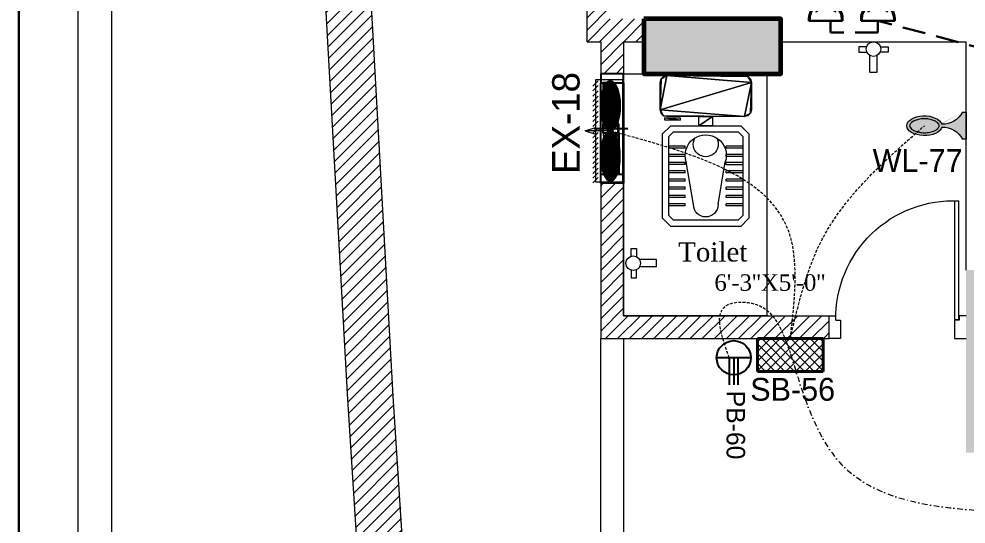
# Model space of a CAD drawing. Header units: inches. Extents: x 109699 to 44449955, y -10987 to 15824140.
# Drawn here: x 190738.4 to 190945.8, y -3609.3 to -3498.7 of the extents above; entities that cross this region are included whole.
import ezdxf

# ---------------------------------------------------------------- set-up
doc = ezdxf.new("R2010")
doc.units = ezdxf.units.IN
doc.header["$LTSCALE"] = 5
doc.header["$MEASUREMENT"] = 0
doc.linetypes.add('DASHDOT', pattern=[1, 0.5, -0.25, 0, -0.25])
doc.linetypes.add('DASHED2', pattern=[0.375, 0.25, -0.125])
doc.layers.get('0').update_dxf_attribs({"color": 123})
for name, color, linetype, lineweight in [('@NORMAL', 7, 'Continuous', 5), ('AC In', 244, 'DASHED2', 30), ('cloumn', 253, 'Continuous', 60), ('collum', 8, 'Continuous', 70), ('E-Con-Point', 5, 'DASHED2', 13), ('E-EX-Exhaust-Fan', 190, 'Continuous', 13), ('E-PB-Socket-5A', 203, 'Continuous', 13), ('E-RS', 12, 'Continuous', 30), ('E-SB-Switch-Board', 106, 'Continuous', 18), ('E-WL-Wall-Light', 232, 'Continuous', 15), ('fixture', 255, 'Continuous', 0), ('ha', 252, 'Continuous', 5), ('HATCH2', 253, 'Continuous', 15), ('Low height wall', 7, 'Continuous', 9), ('SB', 1, 'DASHDOT', 20), ('WALL-1', 8, 'Continuous', 9)]:
    doc.layers.add(name, color=color, linetype=linetype, lineweight=lineweight)
for name, color, linetype in [('illustr-FURNITURE', 34, 'Continuous'), ('T', 8, 'Continuous'), ('WID', 8, 'Continuous')]:
    doc.layers.add(name, color=color, linetype=linetype)
doc.styles.get("Standard").update_dxf_attribs({"font": 'times.ttf'})
pattern_1 = [(44.99999999999996, (139084.0799843164, 2531389.256548782), (-1.325825214724776, 1.325825214724777), [])]

# ---------------------------------------------------------------- blocks, each defined once
blk = doc.blocks.new('zxczxczxcz')
at = {"layer": '@NORMAL'}
for points in [[(177327.5446916085, -15450.10043627545), (175295.1813820154, -15450.10043627545), (175295.1813820154, -14276.83252409846), (177327.5446916085, -14276.83252409846)], [(177319.9075666944, -15442.46331136129), (175302.8185069296, -15442.46331136129), (175302.8185069296, -14284.46964901264), (177319.9075666944, -14284.46964901264)]]:
    blk.add_lwpolyline(points, close=True, dxfattribs=at)
at = {"layer": 'WALL-1', "lineweight": 30}
blk.add_lwpolyline([(177340.9096602083, -15463.46540487523), (175281.8164134157, -15463.46540487523), (175281.8164134157, -14263.46755549865), (177340.9096602083, -14263.46755549865)], close=True, dxfattribs=at)
blk = doc.blocks.new('bgtrfv')
at = {"layer": 'fixture'}
for p, q in [((21441.97229669015, -26164.40491112152), (21441.97229669015, -26138.40491112152)), ((21442.86003956014, -26164.40491112152), (21442.86003956014, -26138.40491112152)), ((21440.36849646348, -26163.54399991067), (21441.86849646348, -26163.54399991067)), ((21441.86849646348, -26163.54399991067), (21441.86849646348, -26164.54399991067)), ((21470.37322828309, -26163.54399991058), (21468.86849646354, -26163.54399991058)), ((21468.86849646354, -26164.54399991055), (21468.86849646354, -26163.54399991058)), ((21441.86849646348, -26164.54399991067), (21442.86849646348, -26164.54399991067)), ((21442.86003956014, -26164.40491112152), (21441.97229669015, -26164.40491112152)), ((21442.86849646348, -26164.54399991067), (21442.86849646348, -26168.54399991067)), ((21467.86849646354, -26164.54399991055), (21467.86849646354, -26168.54399991055)), ((21468.86849646354, -26164.54399991055), (21467.86849646354, -26164.54399991055)), ((21442.86849646348, -26168.54399991067), (21440.36849646348, -26168.54399991058)), ((21467.86849646354, -26168.54399991055), (21470.36849646351, -26168.54399991055))]:
    blk.add_line(p, q, dxfattribs=at)
blk.add_arc((21443.20467689397, -26164.04399991055), 25.66868977762097, 358.8838658305763, 92.75188722137418, dxfattribs=at)
blk = doc.blocks.new('coloumn-01')
at = {"layer": 'ha'}
h = blk.add_hatch(dxfattribs=at)
h.set_pattern_fill('AR-CONC', color=256, scale=0.5)
h.set_pattern_definition([(49.99999999999999, (0, 0), (3.586300913003767, -0.3137606749129755), [0.375, -4.125]), (355, (0, 0), (-0.693756668065, 3.760960668500059), [0.3, -3.3]), (100.45144446, (0.298858405, -0.02614672), (2.89254423363556, 3.447199954843147), [0.3187009599999999, -3.505710559999999]), (46.18420000000001, (0, 1), (5.336206653357862, -0.8275964039653827), [0.5625, -6.1875]), (96.63563549, (0.444683725, 0.931033465), (4.673309728371142, 4.870593003872752), [0.47805171, -5.258568799999999]), (351.1841639899999, (0, 1), (4.673309725273866, 4.870593001349951), [0.45, -4.950000005]), (21, (0.5, 0.75), (2.984535260592308, -2.013094453326694), [0.375, -4.125]), (326.0000000000001, (0.5, 0.75), (1.216576659607909, 3.625750225234265), [0.3, -3.3]), (71.45144474, (0.74871127, 0.58224213), (4.201111883649856, 1.612655764031769), [0.31870095, -3.50571056]), (37.50000000000001, (0, 0), (0.06079927658645334, 1.664469269156557), [0, -3.26, 0, -3.35, 0, -3.3125]), (7.499999999999999, (0, 0), (1.315347687210743, 1.972058559411801), [0, -1.91, 0, -3.185, 0, -1.2625]), (327.5, (-1.115, 0), (2.669112180862045, -0.1127743586718988), [0, -1.25, 0, -3.9, 0, -5.175]), (317.5, (-1.615, 0), (2.915930846711931, 0.5005249116615886), [0, -1.625, 0, -2.59, 0, -3.675])])
h.paths.add_polyline_path([(32128.44739975178, -2546319.049243456), (32092.44739975178, -2546319.049243456), (32092.44739975178, -2546331.049243456), (32128.44739975178, -2546331.049243456)])
h.paths.add_polyline_path([(32128.44739975189, -2546617.132962178), (32098.44739975189, -2546617.132962178), (32098.44739975189, -2546629.132962178), (32128.44739975189, -2546629.132962178)])
h.paths.add_polyline_path([(31978.51966727065, -2546605.132962178), (31966.51966727065, -2546605.132962178), (31966.51966727065, -2546635.132962178), (31978.51966727065, -2546635.132962178)])
h.paths.add_polyline_path([(31821.20333333506, -2546605.132962178), (31809.20333333506, -2546605.132962178), (31809.20333333506, -2546635.132962178), (31821.20333333506, -2546635.132962178)])
h.paths.add_polyline_path([(31689.20328743063, -2546611.133238418), (31677.20328743063, -2546611.133238418), (31677.20328743063, -2546635.133238418), (31689.20328743063, -2546635.133238418)])
h.paths.add_polyline_path([(31417.20347832461, -2546611.132962178), (31405.20347832461, -2546611.132962178), (31405.20347832461, -2546635.132962178), (31417.20347832461, -2546635.132962178)])
h.paths.add_polyline_path([(31435.20347912709, -2546415.348983645), (31405.20347912709, -2546415.348983645), (31405.20347912709, -2546427.348983645), (31435.20347912709, -2546427.348983645)])
h.paths.add_polyline_path([(31633.74647668525, -2546415.348983645), (31603.74647668525, -2546415.348983645), (31603.74647668525, -2546427.348983645), (31633.74647668525, -2546427.348983645)])
h.paths.add_polyline_path([(31821.20245073218, -2546319.049243455), (31809.20245073218, -2546319.049243455), (31809.20245073218, -2546349.049243455), (31821.20245073218, -2546349.049243455)])
h.paths.add_polyline_path([(31996.51966727068, -2546319.049243455), (31966.51966727068, -2546319.049243455), (31966.51966727068, -2546331.049243455), (31996.51966727068, -2546331.049243455)])
h.paths.add_polyline_path([(31581.74648750067, -2546291.049243452), (31541.74648750067, -2546291.049243452), (31541.74648750067, -2546301.049243452), (31581.74648750067, -2546301.049243452)])
h.paths.add_polyline_path([(31485.74647668505, -2546261.049243452), (31475.74647668505, -2546261.049243452), (31475.74647668505, -2546301.049243452), (31485.74647668505, -2546301.049243452)])
h.paths.add_polyline_path([(31581.74648750064, -2546206.049278549), (31521.74648750064, -2546206.049278549), (31521.74648750064, -2546216.049243455), (31581.74648750064, -2546216.049243455)])
h.paths.add_polyline_path([(31435.20347595899, -2546206.049243455), (31405.20347595899, -2546206.049243455), (31405.20347595899, -2546218.049243455), (31435.20347595899, -2546218.049243455)])
h.paths.add_polyline_path([(31435.20347912709, -2546094.049243455), (31405.20347912709, -2546094.049243455), (31405.20347912709, -2546106.049243455), (31435.20347912709, -2546106.049243455)])
h.paths.add_polyline_path([(31583.74647668522, -2546094.049243455), (31547.74647668522, -2546094.049243455), (31547.74647668522, -2546106.049243455), (31583.74647668522, -2546106.049243455)])
h.paths.add_polyline_path([(31775.41359277777, -2546094.049243455), (31763.41359277777, -2546094.049243455), (31763.41359277777, -2546124.049243455), (31775.41359277777, -2546124.049243455)])
h.paths.add_polyline_path([(32059.80123907101, -2546094.049243455), (32047.80123907101, -2546094.049243455), (32047.80123907101, -2546124.049243455), (32059.80123907101, -2546124.049243455)])
h.paths.add_polyline_path([(32058.06771510976, -2545913.633020405), (32028.06771510976, -2545913.633020405), (32028.06771510976, -2545925.633020405), (32058.06771510976, -2545925.633020405)])
h.paths.add_polyline_path([(32048.06771510973, -2545722.712815279), (32036.06771510973, -2545722.712815279), (32036.06771510973, -2545746.712815279), (32048.06771510973, -2545746.712815279)])
h.paths.add_polyline_path([(31799.41359277774, -2545913.633020405), (31763.41359277774, -2545913.633020405), (31763.41359277774, -2545925.633020405), (31799.41359277774, -2545925.633020405)])
h.paths.add_polyline_path([(31591.53986684192, -2545945.049243456), (31561.31223659915, -2545945.049243456), (31561.31223659915, -2545957.049243456), (31591.53986684192, -2545957.049243456)])
h.paths.add_polyline_path([(31435.20347912709, -2545945.049243456), (31405.20347912709, -2545945.049243456), (31405.20347912709, -2545957.049243456), (31435.20347912709, -2545957.049243456)])
h.paths.add_polyline_path([(31429.2035252499, -2545715.383477275), (31405.2035252499, -2545715.383477275), (31405.2035252499, -2545727.383477275), (31429.2035252499, -2545727.383477275)])
h.paths.add_polyline_path([(31605.53986684192, -2545715.383237123), (31581.53986684192, -2545715.383237123), (31581.53986684192, -2545727.383237123), (31605.53986684192, -2545727.383237123)])
h.paths.add_polyline_path([(31775.41359277774, -2545711.610186095), (31763.41359277774, -2545711.610186095), (31763.41359277774, -2545735.610186095), (31775.41359277774, -2545735.610186095)])
at = {"layer": 'cloumn', "elevation": -16.69677119971932}
blk.add_lwpolyline([(31405.20347595899, -2546206.049243455), (31405.20347595899, -2546218.049243455), (31435.20347595899, -2546218.049243455), (31435.20347595899, -2546206.049243455)], close=True, dxfattribs=at)
blk = doc.blocks.new('A$C784A0730')
for p, q in [((1.800002561543806, 22.05000301974519), (2.56154453381896e-06, 20.25000301974592)), ((17.10000256153944, 22.05000301974519), (1.800002561543806, 22.05000301974519)), ((17.10000256153944, 22.05000301974519), (18.90000256153871, 20.25000301974592)), ((2.56154453381896e-06, 20.25000301974592), (2.56154453381896e-06, 1.800003019752467)), ((2.359190870749444, 20.70000301974483), (1.350002561543079, 19.6908147105421)), ((1.350002561543079, 19.6908147105421), (1.350002561543079, 2.359191328956285)), ((16.5408142523338, 20.70000301974483), (2.359190870749444, 20.70000301974483)), ((16.5408142523338, 20.70000301974483), (17.55000256154017, 19.6908147105421)), ((17.55000256153653, 2.359191328956285), (17.55000256154017, 19.6908147105421)), ((18.90000256153871, 1.800003019752467), (18.90000256153871, 20.25000301974592)), ((4.950002561541623, 17.52894649785026), (1.350002561543079, 17.52894649785026)), ((4.950002561541623, 17.07894649785135), (1.350002561543079, 17.07894649785135)), ((4.950002561541623, 17.52894649785026), (4.950002561541623, 17.07894649785135)), ((6.750002561540896, 17.28719900199189), (5.193245804788603, 7.946658461456309)), ((12.15000256153871, 17.28719900199189), (13.70675931829828, 7.946658461456309)), ((13.95000256153799, 17.54101505091398), (13.95000256154162, 17.09101505091326)), ((17.55000256153653, 17.54101505091398), (13.95000256153799, 17.54101505091398)), ((17.55000256153653, 17.09101505091326), (13.95000256153799, 17.09101505091326)), ((4.950002561541623, 15.72894649785098), (1.350002561543079, 15.72894649785098)), ((4.950002561541623, 15.27894649785208), (1.350002561543079, 15.27894649785208)), ((4.950002561541623, 15.72894649785098), (4.950002561541623, 15.27894649785208)), ((13.95000256154162, 15.74101505091471), (13.95000256154162, 15.29101505091398)), ((17.55000256153653, 15.74101505091471), (13.95000256153799, 15.74101505091471)), ((17.55000256153653, 15.29101505091398), (13.95000256153799, 15.29101505091398)), ((4.950002561541623, 13.92894649785171), (1.350002561543079, 13.92894649785171)), ((4.950002561541623, 13.4789464978528), (1.350002561543079, 13.4789464978528)), ((4.950002561541623, 13.92894649785171), (4.950002561541623, 13.4789464978528)), ((13.95000256154162, 13.94101505091544), (13.95000256154162, 13.49101505091471)), ((17.55000256153653, 13.94101505091544), (13.95000256153799, 13.94101505091544)), ((17.55000256153653, 13.49101505091471), (13.95000256153799, 13.49101505091471)), ((4.950002561541623, 12.12894649785244), (1.350002561543079, 12.12894649785244)), ((4.950002561541623, 11.67894649785353), (1.350002561543079, 11.67894649785353)), ((4.950002561541623, 12.12894649785244), (4.950002561541623, 11.67894649785353)), ((13.95000256153799, 12.14101505091617), (13.95000256153799, 11.69101505091544)), ((17.55000256153653, 12.14101505091617), (13.95000256153799, 12.14101505091617)), ((17.55000256153653, 11.69101505091544), (13.95000256153799, 11.69101505091544)), ((4.950002561541623, 10.32894649785317), (1.350002561543079, 10.32894649785317)), ((4.950002561541623, 9.878946497854258), (1.350002561543079, 9.878946497854258)), ((4.950002561541623, 8.528946497853894), (1.350002561543079, 8.528946497853894)), ((4.950002561541623, 10.32894649785317), (4.950002561541623, 9.878946497854258)), ((4.950002561541623, 8.528946497853894), (4.950002561541623, 8.078946497854986)), ((13.95000256153799, 10.34101505091689), (13.95000256154162, 9.891015050916167)), ((17.55000256153653, 10.34101505091689), (13.95000256153799, 10.34101505091689)), ((17.55000256153653, 9.891015050916167), (13.95000256153799, 9.891015050916167)), ((13.95000256154162, 8.541015050917622), (13.95000256154162, 8.091015050916894)), ((17.55000256153653, 8.541015050917622), (13.95000256153799, 8.541015050917622)), ((4.950002561541623, 8.078946497854986), (1.350002561543079, 8.078946497854986)), ((4.950002561541623, 6.728946497854622), (1.350002561543079, 6.728946497854622)), ((4.950002561541623, 6.278946497855713), (1.350002561543079, 6.278946497855713)), ((4.950002561541623, 6.728946497854622), (4.950002561541623, 6.278946497855713)), ((17.55000256153653, 8.091015050916894), (13.95000256153799, 8.091015050916894)), ((13.95000256153799, 6.74101505091835), (13.95000256153799, 6.291015050917622)), ((17.55000256153653, 6.74101505091835), (13.95000256153799, 6.74101505091835)), ((17.55000256153653, 6.291015050917622), (13.95000256153799, 6.291015050917622)), ((4.950002561541623, 4.92894649785535), (1.350002561543079, 4.92894649785535)), ((4.950002561541623, 4.478946497856441), (1.350002561543079, 4.478946497856441)), ((4.950002561541623, 4.92894649785535), (4.950002561541623, 4.478946497856441)), ((13.95000256153799, 4.941015050919077), (13.95000256153799, 4.49101505091835)), ((17.55000256153653, 4.941015050919077), (13.95000256153799, 4.941015050919077)), ((17.55000256153653, 4.49101505091835), (13.95000256153799, 4.49101505091835)), ((1.350002561543079, 2.359191328956285), (2.359190870749444, 1.350003019751739)), ((17.55000256153653, 2.359191328956285), (16.54081425233744, 1.350003019753558)), ((2.56154453381896e-06, 1.800003019752467), (1.800002561543806, 3.019753194166697e-06)), ((1.800002561543806, 3.019753194166697e-06), (17.10000256153944, 3.019753194166697e-06)), ((2.359190870749444, 1.350003019751739), (16.54081425233744, 1.350003019753558)), ((18.90000256153871, 1.800003019752467), (17.10000256153944, 3.019753194166697e-06))]:
    blk.add_line(p, q)
for centre, radius, start, end in [((9.450002561541623, 17.28719900199189), 2.699999999998909, 0, 180), ((9.450002561541623, 6.48719900199626), 4.499999999998181, 161.0753555839188, 18.92464441608116), ((9.450002561541623, 4.044713820916286), 2.740335460452963, 329.5958899420174, 210.4041100579826)]:
    blk.add_arc(centre, radius, start, end)
blk = doc.blocks.new('*U8')
at = {"color": 0, "linetype": 'Continuous'}
mesh = blk.add_polyface(dxfattribs=at)
corners = [(20, 2.536165970165733e-16), (18.5, 7.5), (0, 6.000000000000001), (0, 6.000000000000001), (1.5, -1.5), (20, 2.536165970165733e-16), (18.5, 7.5), (0.7500000000000356, 7.299038105676609), (0, 6.000000000000001), (20, 2.536165970165733e-16), (19.79903810567661, 6.749999999999965), (18.5, 7.5), (1.5, -1.5), (19.24999999999996, -1.299038105676609), (20, 2.536165970165733e-16), (0, 6.000000000000001), (0.2009618943233916, -0.7499999999999654), (1.5, -1.5), (0, 6.000000000000001), (0, 0), (0.2009618943233916, -0.7499999999999654), (0.7500000000000356, 7.299038105676609), (0.200961894323392, 6.749999999999966), (0, 6.000000000000001), (18.5, 7.5), (1.5, 7.5), (0.7500000000000356, 7.299038105676609), (19.79903810567661, 6.749999999999965), (19.24999999999996, 7.299038105676608), (18.5, 7.5), (20, 2.536165970165733e-16), (20, 6.000000000000001), (19.79903810567661, 6.749999999999965), (19.24999999999996, -1.299038105676609), (19.79903810567661, -0.7499999999999657), (20, 2.536165970165733e-16), (1.5, -1.5), (18.5, -1.5), (19.24999999999996, -1.299038105676609), (0.2009618943233916, -0.7499999999999654), (0.7500000000000346, -1.299038105676608), (1.5, -1.5)]
mesh.append_faces([[corners[k] for k in face] for face in [(0, 1, 2), (3, 4, 5), (6, 7, 8), (9, 10, 11), (12, 13, 14), (15, 16, 17)]], dxfattribs={"vtx0": -1, "vtx1": -1, "vtx2": -1, "color": 0})
mesh.append_faces([[corners[k] for k in face] for face in [(18, 19, 20), (21, 22, 23), (24, 25, 26), (27, 28, 29), (30, 31, 32), (33, 34, 35), (36, 37, 38), (39, 40, 41)]], dxfattribs={"vtx2": -1, "color": 0})
blk = doc.blocks.new('*U9')
at = {"color": 0, "linetype": 'Continuous'}
mesh = blk.add_polyface(dxfattribs=at)
corners = [(3, 0), (0, 2), (0, 0), (3, 0), (3, 2), (0, 2)]
mesh.append_faces([[corners[k] for k in face] for face in [(0, 1, 2)]], dxfattribs={"vtx0": -1, "color": 0})
mesh.append_faces([[corners[k] for k in face] for face in [(3, 4, 5)]], dxfattribs={"vtx2": -1, "color": 0})
blk = doc.blocks.new('*U10')
at = {"color": 0, "linetype": 'Continuous'}
mesh = blk.add_polyface(dxfattribs=at)
corners = [(0, 0), (0, -0.466662180113417), (3.335380429401766, 0), (0, -0.466662180113417), (3.335380429401766, -0.466662180113417), (3.335380429401766, 0)]
mesh.append_faces([[corners[k] for k in face] for face in [(0, 1, 2)]], dxfattribs={"vtx1": -1, "color": 0})
mesh.append_faces([[corners[k] for k in face] for face in [(3, 4, 5)]], dxfattribs={"vtx2": -1, "color": 0})
blk = doc.blocks.new('dfs')
at = {"layer": 'ha', "linetype": 'Continuous', "rotation": 0.0002395829340505942}
for name, p in [('*U8', (514.4679422931149, 247.8590131717865)), ('*U9', (522.9679569283326, 244.3590487146685)), ('*U10', (530.0723499216256, 246.0581429519407))]:
    blk.add_blockref(name, p, dxfattribs=at)
at = {"layer": 'ha', "rotation": 180}
blk.add_blockref('A$C784A0730', (533.9179594898524, 244.3590580066957), dxfattribs=at)
blk = doc.blocks.new('A$C70CA5988')
for p, q in [((4.360436021186615, 6.404839765760471), (4.360436021186615, 4.634511361987961)), ((5.560436021187343, 6.404839765760471), (4.360436021186615, 6.404839765760471)), ((5.560436021187343, 4.726673974284267), (5.560436021187343, 6.404839765760471)), ((-1.659554982325062e-06, 3.980397466087879), (-1.659554982325062e-06, 2.380397466087516)), ((-1.659554982325062e-06, 3.980397466087879), (3.675837440943724, 3.980397466087879)), ((-1.659554982325062e-06, 2.380397466087516), (3.701273594557279, 2.380397466087516)), ((4.360436021186615, 4.454995860214694e-06), (4.360436021186615, 1.770332858770189)), ((5.560436021187343, 4.454995860214694e-06), (4.360436021186615, 4.454995860214694e-06)), ((5.560436021187343, 1.678170246472064), (5.560436021187343, 4.454995860214694e-06))]:
    blk.add_line(p, q)
blk.add_circle((5.073962737871625, 3.202422110378166), 1.6)
blk = doc.blocks.new('fdsdfsdfs')
at = {"layer": 'WID'}
for p, q in [((7283.115564431377, -24331.808185912), (7288.115564433123, -24331.808185912)), ((7283.115564431318, -24333.80818591142), (7283.115564431377, -24331.808185912)), ((7288.115564433123, -24331.808185912), (7288.115564433123, -24333.80818591142)), ((7288.115564433123, -24333.80818591142), (7283.115564431318, -24333.80818591142)), ((7286.065564432436, -24333.80818591142), (7287.565564433018, -24333.80818591142)), ((7286.065564432436, -24335.80818591095), (7286.065564432436, -24333.80818591142)), ((7287.565564433018, -24333.80818591142), (7287.56556443296, -24335.80818591095)), ((7287.56556443296, -24335.80818591095), (7286.065564432436, -24335.80818591095)), ((7284.165564431598, -24342.80818591246), (7285.665564432122, -24342.80818591246)), ((7284.165564431598, -24344.80818591153), (7284.165564431598, -24342.80818591246)), ((7285.665564432122, -24342.80818591246), (7285.665564432122, -24344.80818591153)), ((7287.56556443296, -24342.80818591246), (7286.065564432436, -24342.80818591246)), ((7286.065564432436, -24342.80818591246), (7286.065564432436, -24344.80818591153)), ((7287.56556443296, -24344.80818591153), (7287.56556443296, -24342.80818591246)), ((7285.665564432122, -24344.80818591153), (7284.165564431598, -24344.80818591153)), ((7286.065564432436, -24344.80818591153), (7287.56556443296, -24344.80818591153)), ((7285.665564432646, -24351.80818591305), (7284.165564432122, -24351.80818591305)), ((7284.165564432122, -24351.80818591305), (7284.165564432122, -24353.80818591258)), ((7285.665564432646, -24353.80818591258), (7285.665564432646, -24351.80818591305)), ((7288.115564433094, -24353.80818591258), (7283.115564431348, -24353.80818591258)), ((7283.115564431493, -24353.80818591258), (7283.115564431348, -24355.808185912)), ((7284.165564432122, -24353.80818591258), (7285.665564432646, -24353.80818591258)), ((7288.115564433094, -24355.808185912), (7288.115564433094, -24353.80818591258)), ((7283.115564431348, -24355.808185912), (7288.115564433094, -24355.808185912))]:
    blk.add_line(p, q, dxfattribs=at)
at = {"layer": 'WID', "color": 251}
for p, q in [((7283.115564431318, -24333.80818591142), (7283.115564431493, -24353.80818591258)), ((7288.115564433094, -24353.80818591258), (7288.115564433123, -24333.80818591142)), ((7286.065564432436, -24335.80818591095), (7286.06556443264, -24342.80818591246)), ((7287.565564432785, -24335.80818591095), (7287.56556443296, -24342.80818591246)), ((7289.565564433658, -24343.808185912), (7282.165564430899, -24343.808185912)), ((7284.165564431452, -24344.8081859115), (7284.165564432122, -24351.80818591305)), ((7285.665564432442, -24344.80818591153), (7285.665564432646, -24351.80818591305))]:
    blk.add_line(p, q, dxfattribs=at)
at = {"layer": 'WID', "color": 5}
for p, q in [((7286.565564432465, -24335.80818591095), (7286.565564433164, -24342.80818591246)), ((7287.065564432873, -24335.80818591095), (7286.565564432465, -24335.80818591095)), ((7287.065564433105, -24342.80818591246), (7287.065564432873, -24335.80818591095)), ((7286.565564433164, -24342.80818591246), (7287.065564433338, -24342.80818591246)), ((7284.665564431627, -24344.80818591153), (7284.665564432355, -24351.80818591305)), ((7285.165564432034, -24344.80818591153), (7284.665564431627, -24344.80818591153)), ((7285.165564432296, -24351.80818591305), (7285.165564432034, -24344.80818591153)), ((7284.665564432355, -24351.80818591305), (7285.165564432529, -24351.80818591305))]:
    blk.add_line(p, q, dxfattribs=at)
blk = doc.blocks.new('E-W-LIGHT')
at = {"linetype": 'ByBlock', "ltscale": 0.5}
h = blk.add_hatch(color=256, dxfattribs=at)
h.dxf.hatch_style = 1
h.set_gradient(color1=(255, 255, 255), color2=(255, 255, 0), name='CYLINDER')
edge = h.paths.add_edge_path()
edge.add_spline(control_points=[(-96.71110423948552, 1.235367220396483), (-96.8976251288622, 1.235367220396483), (-97.08530367817384, 1.204590695443009), (-97.49532330615068, 1.060408411101338), (-97.71769888777162, 0.9452617532663472), (-98.18859363857634, 0.6007580769133996), (-98.4360601757027, 0.3712016227401077), (-98.9274233233457, -0.2076466389563343), (-99.17095937526851, -0.5565722783421756), (-99.79256403547286, -1.649000525487912), (-100.1403411294208, -2.496475964584042), (-100.6655547252501, -4.389078901701514), (-100.8435119435345, -5.433326140728264), (-100.996858843053, -7.577941591604359), (-100.9723680002039, -8.677864733885961), (-100.7253955626443, -10.7881619923927), (-100.5027117058065, -11.79805679996582), (-99.90205506231798, -13.59089832466863), (-99.52349327352754, -14.37265162368595), (-98.79708591162027, -15.46144462183512), (-98.46289770719719, -15.83531695936959), (-97.82402795464219, -16.37320808014224), (-97.52292902289115, -16.53708124557815), (-97.0332651008719, -16.69867335386745), (-96.83300356165012, -16.72444707740215), (-96.42760539585558, -16.70413243760904), (-96.21918910161975, -16.65733367471884), (-95.75858057275782, -16.45705756399432), (-95.50712660475898, -16.30138572900886), (-94.98330090317799, -15.85001415615693), (-94.71221849052682, -15.55449414506236), (-94.18744122004225, -14.82684639582039), (-93.93399672563008, -14.39521060388152), (-93.32240182252819, -13.09860869282319), (-93.0057716383552, -12.13470487732181), (-92.57508722519842, -10.03980369670334), (-92.46055768618565, -8.90959698224412), (-92.45565766659526, -6.646794607945969), (-92.56528275998282, -5.514732191470296), (-92.98715107886524, -3.412587944823316), (-93.29985699109132, -2.443281268231641), (-93.99092435031811, -0.9549615958549695), (-94.34810290115182, -0.3877643056552464), (-95.07582621573985, 0.4836147841888085), (-95.44374809115733, 0.7854262440646148), (-96.01798165069457, 1.105607693885873), (-96.24029005175481, 1.180327462172805), (-96.53763867025813, 1.228459302029147), (-96.62438560181026, 1.235367220396483), (-96.71110423948552, 1.235367220396483)], knot_values=[0, 0, 0, 0, 0.194197829587449, 0.194197829587449, 0.388395659174898, 0.388395659174898, 0.582593488762347, 0.582593488762347, 0.776791318349796, 0.776791318349796, 1.110216687407361, 1.110216687407361, 1.443642056464925, 1.443642056464925, 1.77706742552249, 1.77706742552249, 2.110492794580054, 2.110492794580054, 2.443918163637619, 2.443918163637619, 2.701496175378678, 2.701496175378678, 2.959074187119738, 2.959074187119738, 3.169612053741, 3.169612053741, 3.380149920362263, 3.380149920362263, 3.590687786983526, 3.590687786983526, 3.801225653604789, 3.801225653604789, 4.011763520226051, 4.011763520226051, 4.360140390670959, 4.360140390670959, 4.708517261115867, 4.708517261115867, 5.056894131560775, 5.056894131560775, 5.405271002005684, 5.405271002005684, 5.69307956715584, 5.69307956715584, 5.980888132305996, 5.980888132305996, 6.192897451070847, 6.192897451070847, 6.283185307179586, 6.283185307179586, 6.283185307179586, 6.283185307179586], degree=3, periodic=0)
at = {"layer": 'E-WL-Wall-Light', "linetype": 'ByBlock', "ltscale": 0.5}
h = blk.add_hatch(color=256, dxfattribs=at)
h.dxf.hatch_style = 1
edge = h.paths.add_edge_path()
edge.add_ellipse((-96.71110423948552, -7.740473765769313), major_axis=(0, 10.71660606041263), ratio=0.559300439547623, start_angle=187.7376784571124, end_angle=531.0374031504149)
edge.add_arc((-112.001170541625, -18.46997501720373), 14.35701343791298, -60.53601194170483, 0.5736542653427819, ccw=False)
edge.add_line((-104.9392941575301, -30.97012448799713), (-104.939294157532, -33.06572841662167))
edge.add_line((-104.939294157532, -33.06572841662167), (-88.60969415754215, -33.06572841666017))
edge.add_line((-88.60969415754215, -33.06572841666017), (-88.60969415754002, -30.97012448799946))
edge.add_arc((-81.54781777344922, -18.46997501720374), 14.35701343791298, 179.559619270027, 240.5360119417236, ccw=False)
edge = h.paths.add_edge_path(flags=16)
edge.add_spline(control_points=[(-96.71110423948552, 1.235367220396483), (-96.8976251288622, 1.235367220396483), (-97.08530367817384, 1.204590695443009), (-97.49532330615068, 1.060408411101338), (-97.71769888777162, 0.9452617532663472), (-98.18859363857634, 0.6007580769133996), (-98.4360601757027, 0.3712016227401077), (-98.9274233233457, -0.2076466389563343), (-99.17095937526851, -0.5565722783421756), (-99.79256403547286, -1.649000525487912), (-100.1403411294208, -2.496475964584042), (-100.6655547252501, -4.389078901701514), (-100.8435119435345, -5.433326140728264), (-100.996858843053, -7.577941591604359), (-100.9723680002039, -8.677864733885961), (-100.7253955626443, -10.7881619923927), (-100.5027117058065, -11.79805679996582), (-99.90205506231798, -13.59089832466863), (-99.52349327352754, -14.37265162368595), (-98.79708591162027, -15.46144462183512), (-98.46289770719719, -15.83531695936959), (-97.82402795464219, -16.37320808014224), (-97.52292902289115, -16.53708124557815), (-97.0332651008719, -16.69867335386745), (-96.83300356165012, -16.72444707740215), (-96.42760539585558, -16.70413243760904), (-96.21918910161975, -16.65733367471884), (-95.75858057275782, -16.45705756399432), (-95.50712660475898, -16.30138572900886), (-94.98330090317799, -15.85001415615693), (-94.71221849052682, -15.55449414506236), (-94.18744122004225, -14.82684639582039), (-93.93399672563008, -14.39521060388152), (-93.32240182252819, -13.09860869282319), (-93.0057716383552, -12.13470487732181), (-92.57508722519842, -10.03980369670334), (-92.46055768618565, -8.90959698224412), (-92.45565766659526, -6.646794607945969), (-92.56528275998282, -5.514732191470296), (-92.98715107886524, -3.412587944823316), (-93.29985699109132, -2.443281268231641), (-93.99092435031811, -0.9549615958549695), (-94.34810290115182, -0.3877643056552464), (-95.07582621573985, 0.4836147841888085), (-95.44374809115733, 0.7854262440646148), (-96.01798165069457, 1.105607693885873), (-96.24029005175481, 1.180327462172805), (-96.53763867025813, 1.228459302029147), (-96.62438560181026, 1.235367220396483), (-96.71110423948552, 1.235367220396483)], knot_values=[0, 0, 0, 0, 0.194197829587449, 0.194197829587449, 0.388395659174898, 0.388395659174898, 0.582593488762347, 0.582593488762347, 0.776791318349796, 0.776791318349796, 1.110216687407361, 1.110216687407361, 1.443642056464925, 1.443642056464925, 1.77706742552249, 1.77706742552249, 2.110492794580054, 2.110492794580054, 2.443918163637619, 2.443918163637619, 2.701496175378678, 2.701496175378678, 2.959074187119738, 2.959074187119738, 3.169612053741, 3.169612053741, 3.380149920362263, 3.380149920362263, 3.590687786983526, 3.590687786983526, 3.801225653604789, 3.801225653604789, 4.011763520226051, 4.011763520226051, 4.360140390670959, 4.360140390670959, 4.708517261115867, 4.708517261115867, 5.056894131560775, 5.056894131560775, 5.405271002005684, 5.405271002005684, 5.69307956715584, 5.69307956715584, 5.980888132305996, 5.980888132305996, 6.192897451070847, 6.192897451070847, 6.283185307179586, 6.283185307179586, 6.283185307179586, 6.283185307179586], degree=3, periodic=0)
for p, q in [((-104.9392941575301, -30.97012448799713), (-104.939294157532, -33.06572841662167)), ((-104.939294157532, -33.06572841662167), (-88.60969415754215, -33.06572841666017)), ((-88.60969415754215, -33.06572841666017), (-88.60969415754002, -30.97012448803655))]:
    blk.add_line(p, q)
at = {"linetype": 'ByBlock', "ltscale": 0.5}
for centre, start, end in [((-112.001170541625, -18.46997501720374), 299.4639880582952, 0.5736542653427851), ((-81.54781777344922, -18.46997501720374), 179.4263457346572, 240.5360119417045)]:
    blk.add_arc(centre, 14.35701343791298, start, end, dxfattribs=at)
blk.add_ellipse((-96.71110423948552, -7.740473765769313), major_axis=(0, 10.71660606041263), ratio=0.559300439547623, start_param=3.276640619127039, end_param=9.268351136215248, dxfattribs=at)
blk.add_open_spline([(-96.71110423948552, 1.235367220396483), (-96.8976251288622, 1.235367220396483), (-97.08530367817384, 1.204590695443009), (-97.49532330615068, 1.060408411101338), (-97.71769888777162, 0.9452617532663472), (-98.18859363857634, 0.6007580769133996), (-98.4360601757027, 0.3712016227401077), (-98.9274233233457, -0.2076466389563343), (-99.17095937526851, -0.5565722783421756), (-99.79256403547286, -1.649000525487912), (-100.1403411294208, -2.496475964584042), (-100.6655547252501, -4.389078901701514), (-100.8435119435345, -5.433326140728264), (-100.996858843053, -7.577941591604359), (-100.9723680002039, -8.677864733885961), (-100.7253955626443, -10.7881619923927), (-100.5027117058065, -11.79805679996582), (-99.90205506231798, -13.59089832466863), (-99.52349327352754, -14.37265162368595), (-98.79708591162027, -15.46144462183512), (-98.46289770719719, -15.83531695936959), (-97.82402795464219, -16.37320808014224), (-97.52292902289115, -16.53708124557815), (-97.0332651008719, -16.69867335386745), (-96.83300356165012, -16.72444707740215), (-96.42760539585558, -16.70413243760904), (-96.21918910161975, -16.65733367471884), (-95.75858057275782, -16.45705756399432), (-95.50712660475898, -16.30138572900886), (-94.98330090317799, -15.85001415615693), (-94.71221849052682, -15.55449414506236), (-94.18744122004225, -14.82684639582039), (-93.93399672563008, -14.39521060388152), (-93.32240182252819, -13.09860869282319), (-93.0057716383552, -12.13470487732181), (-92.57508722519842, -10.03980369670334), (-92.46055768618565, -8.90959698224412), (-92.45565766659526, -6.646794607945969), (-92.56528275998282, -5.514732191470296), (-92.98715107886524, -3.412587944823316), (-93.29985699109132, -2.443281268231641), (-93.99092435031811, -0.9549615958549695), (-94.34810290115182, -0.3877643056552464), (-95.07582621573985, 0.4836147841888085), (-95.44374809115733, 0.7854262440646148), (-96.01798165069457, 1.105607693885873), (-96.24029005175481, 1.180327462172805), (-96.53763867025813, 1.228459302029147), (-96.62438560181026, 1.235367220396483), (-96.71110423948552, 1.235367220396483)], degree=3, knots=[0, 0, 0, 0, 0.194197829587449, 0.194197829587449, 0.388395659174898, 0.388395659174898, 0.582593488762347, 0.582593488762347, 0.776791318349796, 0.776791318349796, 1.110216687407361, 1.110216687407361, 1.443642056464925, 1.443642056464925, 1.77706742552249, 1.77706742552249, 2.110492794580054, 2.110492794580054, 2.443918163637619, 2.443918163637619, 2.701496175378678, 2.701496175378678, 2.959074187119738, 2.959074187119738, 3.169612053741, 3.169612053741, 3.380149920362263, 3.380149920362263, 3.590687786983526, 3.590687786983526, 3.801225653604789, 3.801225653604789, 4.011763520226051, 4.011763520226051, 4.360140390670959, 4.360140390670959, 4.708517261115867, 4.708517261115867, 5.056894131560775, 5.056894131560775, 5.405271002005684, 5.405271002005684, 5.69307956715584, 5.69307956715584, 5.980888132305996, 5.980888132305996, 6.192897451070847, 6.192897451070847, 6.283185307179586, 6.283185307179586, 6.283185307179586, 6.283185307179586], dxfattribs=at)
blk = doc.blocks.new('A$C4DCB0E22')
h = blk.add_hatch()
h.set_pattern_fill('ANSI37', color=256, scale=15, angle=90.05046403147966, style=0)
h.set_pattern_definition([(135.0504640314797, (0, 0), (-1.324656962164393, -1.326992438783809), []), (225.0504640314796, (0, 0), (1.326992438783809, -1.324656962164393), [])])
h.paths.add_polyline_path([(0.0158499618895469, -4.176303718850249e-06), (-3.779117417224143e-06, 17.9999888419976), (8.999992730033242, 18.00791571250107), (9.015846471040199, 0.007922694199763214)])
at = {"lineweight": 40}
for p, q in [((-3.779117417224143e-06, 17.9999888419976), (8.999992730033242, 18.00791571250107)), ((0.0158499618895469, -4.176303718850249e-06), (-3.779117417224143e-06, 17.9999888419976)), ((9.015846471040199, 0.007922694199763214), (8.999992730033242, 18.00791571250107)), ((0.0158499618895469, -4.176303718850249e-06), (9.015846471040199, 0.007922694199763214))]:
    blk.add_line(p, q, dxfattribs=at)
blk = doc.blocks.new('A$C1C755710')
at = {"linetype": 'ByBlock', "ltscale": 0.5}
h = blk.add_hatch(dxfattribs=at)
h.set_pattern_fill('ANSI31', color=256)
h.set_pattern_definition([(45, (0, 0), (-0.08838834764831843, 0.08838834764831845), [])])
edge = h.paths.add_edge_path()
edge.add_ellipse((199.1649073579174, 94.51384083836456), major_axis=(191.0280833619181, 3.971377967073551e-11), ratio=0.3951307893636453, start_angle=-2.146606530950382e-05, end_angle=6.29936271653392)
edge.add_ellipse((199.1649073579174, 94.51384083836456), major_axis=(191.0280833619181, 3.971377967073551e-11), ratio=0.3951307893636453, start_angle=6.29936271653392, end_angle=41.72868663856591)
edge.add_ellipse((199.1649073579174, 94.51384083836456), major_axis=(191.0280833619181, 3.971377967073551e-11), ratio=0.3951307893636453, start_angle=41.72868663856591, end_angle=359.9999785339347)
edge = h.paths.add_edge_path()
edge.add_ellipse((581.2210740817536, 94.51384083836456), major_axis=(-191.0280833619181, 3.971377967073551e-11), ratio=0.3951307893636453, start_angle=2.146606529957221e-05, end_angle=318.2713133614341)
edge.add_ellipse((581.2210740817536, 94.51384083836456), major_axis=(-191.0280833619181, 3.971377967073551e-11), ratio=0.3951307893636453, start_angle=318.2713133614341, end_angle=360.0000214660653)
at = {"ltscale": 2}
for p, q in [((9.237156729897833, 188.2013995007728), (49.73115919703559, 228.6954019679106)), ((44.42906965014117, 188.2013995007728), (84.92307211727893, 228.6954019679106)), ((83.87120178474288, 188.2013995007728), (124.3652042518806, 228.6954019679106)), ((124.5506794197281, 188.2013995007728), (165.0446818868659, 228.6954019679106)), ((159.7425923399715, 188.2013995007728), (200.2365948071092, 228.6954019679106)), ((199.1847244745732, 188.2013995007728), (239.6787269417109, 228.6954019679106)), ((241.5598876592558, 188.2013995007728), (282.0538901263935, 228.6954019679106)), ((276.7518005794991, 188.2013995007728), (317.2458030466369, 228.6954019679106)), ((316.1939327141008, 188.2013995007728), (356.6879351812386, 228.6954019679106)), ((389.0395967610093, 285.5447172545246), (364.2144678700133, 207.9370213896327)), ((365.3524135401385, 188.2013995007728), (405.8464160072763, 228.6954019679106)), ((389.0395967610093, 102.7958703805634), (389.0395967610093, 285.5447172545246)), ((389.0395967610093, 285.5447172545246), (413.8647256520053, 207.9370213896327)), ((400.5443264603819, 188.2013995007728), (441.0383289275196, 228.6954019679106)), ((439.9864585949836, 188.2013995007728), (480.4804610621213, 228.6954019679106)), ((481.5137070744968, 188.2013995007728), (522.0077095416345, 228.6954019679106)), ((516.7056199947401, 188.2013995007728), (557.1996224618779, 228.6954019679106)), ((556.1477521293418, 188.2013995007728), (596.6417545964796, 228.6954019679106)), ((597.6751444695255, 188.2013995007728), (638.1691469366633, 228.6954019679106)), ((632.8670573897689, 188.2013995007728), (673.3610598569066, 228.6954019679106)), ((672.3091895243706, 188.2013995007728), (712.8031919915084, 228.6954019679106)), ((708.7490936335089, 188.2013995007728), (749.2430961006467, 228.6954019679106)), ((743.9410065537522, 188.2013995007728), (784.43500902089, 228.6954019679106))]:
    blk.add_line(p, q, dxfattribs=at)
blk.add_lwpolyline([(-2.91038304567337e-11, 207.9370213896327), (777.604823705391, 207.9370213896327), (777.604823705391, -2.91038304567337e-11), (-2.91038304567337e-11, -2.91038304567337e-11)], close=True, dxfattribs=at)
for centre, start, end in [((390.1929907198355, -134.2364891821926), 80.14559333652657, 99.85440666347343), ((390.1929907198355, 323.2641150363197), 260.1455933365266, 279.8544066634735)]:
    blk.add_arc(centre, 283.1687490877094, start, end, dxfattribs=at)
at = {"extrusion": (0, 0, -1)}
blk.add_ellipse((199.1649073579174, 94.51384083836456), major_axis=(191.0280833619181, 3.971377967073551e-11), ratio=0.3951307893636453, dxfattribs=at)
blk.add_ellipse((581.2210740817536, 94.51384083836456), major_axis=(-191.0280833619181, 3.971377967073551e-11), ratio=0.3951307893636453)
blk = doc.blocks.new('A$C7D2A24B3')
at = {"lineweight": 25}
for p, q in [((9.859886922386067, 11.01563311865903), (9.859886922386067, 3.514223118658265)), ((9.859886922386067, 8.143706464579736), (15.8195753665932, 8.143706464579736)), ((9.859886922386067, 7.268951136147734), (15.8195753665932, 7.268951136147734)), ((9.859886922386067, 6.288951136148171), (15.8195753665932, 6.288951136148171))]:
    blk.add_line(p, q, dxfattribs=at)
blk.add_circle((9.85988692238243, 7.264928118658645), 3.750704999999999, dxfattribs=at)
blk = doc.blocks.new('HFDD')
for p, q in [((5419.762894572051, 11948.04792063459), (5417.732544542625, 11957.51012911636)), ((5423.644143322236, 11949.96593711011), (5423.644143322236, 11957.6695131256)), ((5427.525392072422, 11948.04792063459), (5429.555742101847, 11957.51012911636)), ((5416.354458301071, 11944.27399782948), (5430.9338283434, 11944.27399782948))]:
    blk.add_line(p, q)
for radius in [7.334100937498715, 6.993119663281231]:
    blk.add_arc((5423.644143322236, 11945.07993135875), radius, 353.691110472541, 186.3088895274602)

msp = doc.modelspace()

# ---------------------------------------------------------------- hatches: boundary and pattern name
at = {"layer": 'HATCH2'}
h = msp.add_hatch(dxfattribs=at)
h.set_pattern_fill('ANSI31', color=256, scale=15, angle=-2.544443745170813e-14)
h.set_pattern_definition(pattern_1)
h.paths.add_polyline_path([(190817.028257582, -4033.998222063577), (190818.5863287171, -3989.048147490996), (190820.9747602537, -3920.142323323342), (190822.2052560211, -3884.642739730238), (190823.088813708, -3809.392474890969), (190823.4360720197, -3777.176152471735), (190818.5953272872, -3709.185979278574), (190814.264213125, -3643.012969452238), (190810.3593558146, -3581.955578525367), (190807.1160467075, -3523.69301662436), (190804.8132622727, -3482.325969495161), (190803.4600796121, -3458.017497522573), (190801.789371696, -3374.128587594072), (190800.6415498269, -3316.494620303905), (190796.1620078986, -3233.822061959936), (190795.1745403516, -3215.597772578525), (190793.2261424183, -3151.882248699016), (190791.6075639819, -3096.940058413244), (190790.0410872912, -3047.613484918422), (190789.2171848321, -3021.669731369524), (190787.3821215238, -2963.885670056849), (190786.3450935815, -2931.230836877416), (191076.3229717242, -2911.344918285778), (191190.285713762, -2903.529653806987), (191396.5048870782, -2889.387686430759), (191550.6197079707, -2878.818898212447), (191552.4424606996, -2888.717385327725), (191503.3082556855, -2892.086879605244), (191425.5169438441, -2897.42160273744), (191327.5833968483, -2904.137627268026), (191204.5430462347, -2912.575410217329), (190971.5705656684, -2928.552048891599), (190796.6460197188, -2940.547913206557), (190800.2907929712, -3055.317687166671), (190803.4911741922, -3161.011579910575), (190805.2738919017, -3217.160641200191), (190807.7668840232, -3263.17026448604), (190810.6361601877, -3316.124429201989), (190813.4545427286, -3457.639913051205), (190820.3416028631, -3581.358545522953), (190832.878660009, -3768.991541889778), (190832.5787034738, -3856.771011519993), (190828.700993001, -3985.913362607176), (190827.0112658684, -4034.661689242164)])
h = msp.add_hatch(dxfattribs=at)
h.set_pattern_fill('ANSI31', color=256, scale=15, angle=-2.544443745170813e-14)
h.set_pattern_definition(pattern_1)
h.paths.add_polyline_path([(190867.7806762228, -3498.699389864973), (190867.7806762228, -3472.699389864973), (190862.7806762228, -3472.699389864973), (190862.7806762228, -3503.699389864973), (190865.7806762228, -3503.699389864973), (190865.7806762228, -3510.699389865438), (190870.7806762228, -3510.699389865438), (190870.7806762228, -3503.699389864973), (190875.2376754966, -3503.699389864973), (190875.2376754966, -3498.699389865438)])
h = msp.add_hatch(dxfattribs=at)
h.set_pattern_fill('ANSI31', color=256, scale=15, angle=-2.544443745170813e-14)
h.set_pattern_definition(pattern_1)
h.paths.add_polyline_path([(190915.7806762228, -3563.699389864973), (190870.7806762228, -3563.699389864973), (190870.7806762228, -3534.699389865438), (190865.7806762227, -3534.699389865438), (190865.7806762226, -3568.699389864973), (190915.7806762228, -3568.699389864973)])

# ---------------------------------------------------------------- linework, layer by layer
at = {"layer": 'AC In', "ltscale": 4, "elevation": 0.559041011176818}
msp.add_lwpolyline([(191531.1767466675, -3659.788532685596), (190926.48046875, -3499.105580364076), (190926.48046875, -3501.6875), (190916.0703125, -3501.6875), (190916.0703125, -3499.105580364138)], dxfattribs=at)
at = {"layer": 'E-Con-Point', "ltscale": 0.5}
for points in [[(190838.0602015735, -3204.404001364538, 0.5142200559752781), (190909.5, -3214.51953125, 0.5142200559752781), (191093.5546875, -3311.6015625), (191182.13671875, -3422.3125, 0.4846634290584113), (191366.29296875, -3630.5), (191531.1767466676, -3659.788532685599, 0.5590410111770551)], [(190907.2974813522, -3568.699389864973, 0.3973762376235932), (190906.7265625, -3544.671875), (190867.4223183911, -3523.118779484088, 0.3363313430883323)], [(190907.2974813522, -3568.699389864973, 0.3973762376235932), (190914.27734375, -3546.95703125), (190936.6609457374, -3522.09818845723, 0.3233536174809729)], [(190893.934891103, -3572.923931040646, -16.32058813289535), (190895.8203125, -3560.74609375), (190899.8671875, -3561.2421875), (190907.3359375, -3572.0703125, 0.3973762376235932)]]:
    msp.add_spline(points, degree=3, dxfattribs=at)
at = {"layer": 'ha', "elevation": 0.4836980198015013}
msp.add_lwpolyline([(190870.7806762228, -3510.699389865438), (190870.7806762228, -3510.699389865205), (190902.181454113, -3510.699389865438), (190902.181454113, -3563.699389864973), (190870.7806762228, -3563.69938986474), (190870.7806762228, -3534.699389865438)], dxfattribs=at)
at = {"layer": 'Low height wall'}
for p, q in [((190865.7806762227, -3637.699389864973, 0.4836980198010785), (190865.7806762226, -3568.699389864973, 0.4836980198010785)), ((190870.7806762228, -3568.699389864973, 0.3836980198008177), (190870.7806762228, -3632.699389864973, 0.3836980198008177))]:
    msp.add_line(p, q, dxfattribs=at)
at = {"layer": 'SB', "ltscale": 0.5}
for points in [[(190853.2333965977, -3028.378208730793, -0.2245844333455302), (190851.3046875, -3037.625, -0.2245844333455302), (190852.28515625, -3058.09765625, -0.2245844333455302), (190861.15234375, -3091.84375), (190978.265625, -3225.90625, 0.4287668056533068), (191072.46484375, -3274.96875), (191452.833245234, -3719.094358087466, 0.2841549535469002)], [(190907.3359375, -3572.0703125, 0.3973762376235932), (190919, -3596.76953125, 0.3973762376235932), (190959.5349390397, -3606.790640159089, -0.1538900300177404), (191095.0295914286, -3614.207544878063, -0.3572317764200268), (191238.640625, -3644.2578125, 0.2300285237754537), (191431.51171875, -3680.3203125, 0.2185255425921895), (191440.716991945, -3694.239488976548, 0.2037978320968744), (191452.2787819848, -3717.357132261155, 0.2841549535472846)]]:
    msp.add_spline(points, degree=3, dxfattribs=at)
at = {"layer": 'WALL-1'}
for p, q in [((190862.7806762228, -3503.699389864973, 0.3550990099009432), (190862.7806762228, -3472.699389864973, 0.3372574257424894)), ((190862.7806762228, -3503.699389864973, 0.3973762376235932), (190865.7806762228, -3503.699389864973, 0.3973762376235932)), ((190865.7806762228, -3503.699389864973, 0.3836980198010771), (190865.7806762228, -3510.699389865438, 0.3836980198010771)), ((190870.7806762228, -3503.699389864973, 0.3973762376235932), (190875.2376786646, -3503.699389864973, 0.3973762376235932)), ((190870.7806762228, -3503.699389864973, 0.3836980198010771), (190870.7806762228, -3510.699389865438, 0.3836980198010771)), ((190905.2376754966, -3503.699389864973, 0.3973762376235932), (190945.7806762228, -3503.699389864973, 0.3973762376235932)), ((190945.7806762226, -3553.699389862179, 0.3836980198012171), (190945.7806762227, -3503.699389864973, 0.2882884788489697)), ((190865.7806762228, -3510.699389865438, 0.4836980198010785), (190870.7806762228, -3510.699389865438, 0.4836980198010785)), ((190865.7806762227, -3534.699389865438, 0.483698019800657), (190865.7806762226, -3568.699389864973, 0.4836980198006557)), ((190870.7806762228, -3534.699389865438, 0.4836980198015013), (190865.7806762227, -3534.699389865438, 0.4836980198015013)), ((190870.7806762228, -3534.699389865438, 0.3836980198010771), (190870.7806762228, -3563.699389864973, 0.3836980198010771)), ((190870.7806762228, -3563.699389864973, 0.3973762376235932), (190915.7806762228, -3563.699389864973, 0.3973762376235932)), ((190915.7806762228, -3568.699389864973, 0.3560794684755066), (190915.7806762228, -3563.699389864973, 0.3505557582096266)), ((190865.7806762228, -3568.699389864973, 0.3973762376235932), (190915.7806762228, -3568.699389864973, 0.3973762376235932))]:
    msp.add_line(p, q, dxfattribs=at)
for points in [[(190817.028257582, -4033.998222063577), (190822.3103871718, -3881.609724769651), (190823.4360720197, -3777.176152471735), (190817.6213662185, -3695.506311085823), (190810.3593558146, -3581.955578525367), (190803.4600796121, -3458.017497522573), (190800.6415498269, -3316.494620303905), (190794.9053414537, -3210.629549945521), (190792.0892760826, -3112.108625861632), (190792.0892760826, -3112.108625861632), (190786.3450935815, -2931.230836877416), (191550.6197079707, -2878.818898212447)], [(190827.0167607485, -4034.503162927916), (190832.3085198464, -3881.836856044267), (190833.4399049772, -3776.874449314773), (190827.5986771184, -3694.832095145908), (190820.3416028631, -3581.358545523099), (190813.4545427286, -3457.639913051235), (190810.6361601877, -3316.124429201989), (190804.8976078586, -3210.216099769799), (190802.0847405258, -3111.807060051467), (190796.6460197188, -2940.547913206383), (191552.4424606996, -2888.717385327696)]]:
    msp.add_lwpolyline(points, dxfattribs=at)

# ---------------------------------------------------------------- block references
at = {"layer": '@NORMAL'}
msp.add_blockref('coloumn-01', (159470.0341995389, 2542707.34985359, 17.1892869196193), dxfattribs=at)
at = {"layer": '@NORMAL', "xscale": -1}
msp.add_blockref('bgtrfv', (212386.149172686, 22599.84461032243, 0.6560794684753333), dxfattribs=at)
at = {"layer": 'collum', "xscale": -1}
msp.add_blockref('fdsdfsdfs', (198153.8962406582, 20821.10879604534, 0.5836980198015027), dxfattribs=at)
at = {"layer": 'E-EX-Exhaust-Fan', "xscale": -0.02880000000732252, "yscale": 0.02880000000732252, "zscale": 0.02880000000732252, "rotation": 90}
msp.add_blockref('A$C1C755710', (190870.6046572972, -3512.005991095345, 0.3363313430883323), dxfattribs=at)
at = {"layer": 'E-PB-Socket-5A', "rotation": 270.0000026979018}
msp.add_blockref('A$C7D2A24B3', (190887.6459395025, -3563.06404441439, -16.32058813289535), dxfattribs=at)
at = {"layer": 'E-RS', "xscale": -0.5039999999967403, "yscale": 0.5039999999967403, "zscale": 0.5039999999967403}
for p in [(193648.5713357167, -9519.019675231259, 0.3837483491872268), (193659.9971169667, -9519.019675231197, 0.373544219879194)]:
    msp.add_blockref('HFDD', p, dxfattribs=at)
at = {"layer": 'E-SB-Switch-Board', "xscale": 0.8002315484918654, "yscale": 0.8002315484918654, "zscale": 0.8002315484918654, "rotation": 89.99999999999999}
msp.add_blockref('A$C4DCB0E22', (190914.5059024849, -3575.907811315601, 0.3973762376235932), dxfattribs=at)
at = {"layer": 'E-WL-Wall-Light', "xscale": -0.3601041968213394, "yscale": 0.3601041968213394, "zscale": 0.3601041968213394, "rotation": 90}
msp.add_blockref('E-W-LIGHT', (190933.8735686489, -3556.924262973094, 0.3233536174809729), dxfattribs=at)
at = {"layer": 'ha'}
for p, rotation in [((190928.71159797, -3510.373352602697, 0.4973762376235946), 89.99999999999997), ((190877.9664709005, -3548.99710801336, 0.4925157198999734), 180)]:
    msp.add_blockref('A$C70CA5988', p, dxfattribs=dict(at, rotation=rotation))
at = {"layer": 'illustr-FURNITURE', "xscale": -1, "rotation": 0.0004573729623036371}
msp.add_blockref('dfs', (191413.2442800502, -3766.445273584561, 0.4836980198015013), dxfattribs=at)
at = {"layer": 'WALL-1', "linetype": 'Continuous', "xscale": 0.9681819840000001, "yscale": 0.9681819840000001, "zscale": 0.9681819840000001, "rotation": 270}
msp.add_blockref('zxczxczxcz', (205709.8080978523, 167129.4557606005), dxfattribs=at)

# ---------------------------------------------------------------- texts
at = {"layer": 'E-EX-Exhaust-Fan', "insert": (190861.2206831271, -3532.638800742151, 0.4363313430883323), "char_height": 6, "width": 24.08470202641911, "attachment_point": 7, "rotation": 90}
msp.add_mtext('{\\fCentury Gothic|b0|i0|c0|p34;EX-18}', dxfattribs=at)
at = {"layer": 'E-PB-Socket-5A', "insert": (190897.386097241, -3580.135332700575, -16.54947803255835), "char_height": 4.05, "width": 19.50860864139948, "attachment_point": 1, "rotation": 269.99999999999994}
msp.add_mtext('{\\fCentury Gothic|b0|i0|c0|p34;PB-60}', dxfattribs=at)
at = {"layer": 'E-SB-Switch-Board', "insert": (190898.5207113406, -3577.329833536373, -0.01607039078069328), "char_height": 5, "width": 24.08470202641911, "attachment_point": 1}
msp.add_mtext('{\\fCentury Gothic|b0|i0|c0|p34;SB-56}', dxfattribs=at)
at = {"layer": 'E-WL-Wall-Light', "insert": (190925.3266044867, -3527.21742542726, 0.2822564936182388), "char_height": 5, "width": 24.08470202641911, "attachment_point": 1}
msp.add_mtext('{\\fCentury Gothic|b0|i0|c0|p34;WL-77}', dxfattribs=at)
at = {"layer": 'T', "insert": (190882.73451111, -3547.641865059881, 0.1243427372970757), "char_height": 4.2, "width": 32.43412229418755, "attachment_point": 1}
msp.add_mtext("Toilet                {\\H0.85714x;6'-3''X5'-0''}", dxfattribs=at)

doc.saveas('drawing.dxf')
